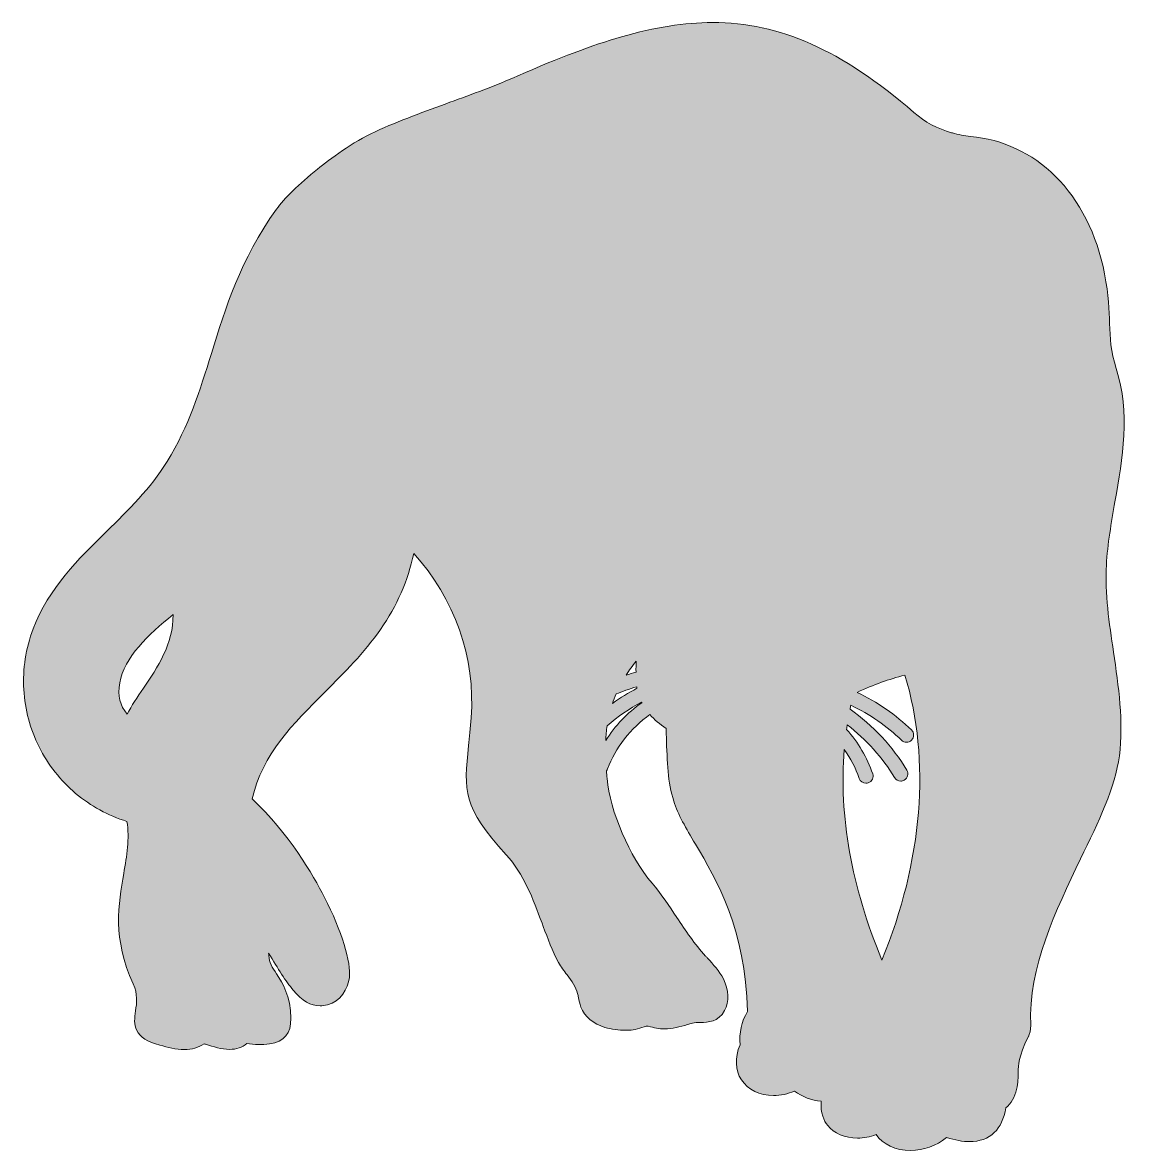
# Model space of a CAD drawing. Header units: inches. Extents: x -4.4 to 11.1, y -3.4 to 12.3.
# Drawn here: x 3.75 to 11.12, y -3.38 to 4.12 of the extents above; entities that cross this region are included whole.
import ezdxf

# ---------------------------------------------------------------- set-up
doc = ezdxf.new("R2010")
doc.units = ezdxf.units.IN
doc.header["$MEASUREMENT"] = 0
doc.layers.add('_U+0421_U+043B_U+043E_U+0439 1', color=7, linetype='Continuous')

# ---------------------------------------------------------------- blocks, each defined once
blk = doc.blocks.new('block 2')
at = {"layer": '_U+0421_U+043B_U+043E_U+0439 1'}
h = blk.add_hatch(color=25, dxfattribs=at)
h.dxf.hatch_style = 2
edge = h.paths.add_edge_path()
edge.add_spline(control_points=[(10.959, 0.5184), (10.9667, 0.6569), (10.9917, 0.8003), (11.0159, 0.9389), (11.0666, 1.2294), (11.119, 1.5298), (11.0244, 1.8248), (10.9867, 1.9421), (10.9839, 2.0263), (10.9807, 2.1238), (10.9778, 2.2114), (10.9745, 2.3106), (10.9468, 2.4533), (10.8953, 2.7184), (10.7818, 2.9435), (10.6186, 3.1041), (10.4637, 3.2565), (10.2691, 3.3479), (10.0558, 3.3682), (10.0142, 3.3722), (9.9736, 3.3797), (9.9343, 3.3906), (9.9327, 3.3912), (9.931, 3.3917), (9.9293, 3.392), (9.8366, 3.4186), (9.7515, 3.4642), (9.6789, 3.527), (9.4355, 3.7372), (9.2115, 3.8864), (8.9942, 3.9829), (8.7789, 4.0785), (8.5643, 4.125), (8.3382, 4.125), (8.1534, 4.125), (7.9556, 4.0939), (7.7335, 4.0301), (7.538, 3.9738), (7.3187, 3.8912), (7.0433, 3.77), (6.8959, 3.7052), (6.7413, 3.6489), (6.5917, 3.5946), (6.4275, 3.5349), (6.2577, 3.4732), (6.0953, 3.3993), (5.947, 3.3318), (5.7918, 3.2147), (5.7126, 3.1509), (5.5911, 3.0532), (5.4865, 2.9514), (5.4397, 2.8852), (5.197, 2.5429), (5.0998, 2.2284), (5.0058, 1.9243), (4.9294, 1.677), (4.8572, 1.4434), (4.7117, 1.2068), (4.6007, 1.0262), (4.453, 0.8818), (4.3101, 0.7422), (4.1207, 0.5572), (3.9248, 0.3658), (3.8205, 0.0925), (3.7711, -0.0369), (3.7501, -0.1724), (3.7582, -0.3103), (3.766, -0.4435), (3.8004, -0.5719), (3.8604, -0.6918), (3.9202, -0.8113), (4.0019, -0.9153), (4.1033, -1.0009), (4.2033, -1.0853), (4.3178, -1.1478), (4.4442, -1.1871), (4.4631, -1.3023), (4.4435, -1.415), (4.4228, -1.5339), (4.3876, -1.7363), (4.3477, -1.9658), (4.4858, -2.2672), (4.5175, -2.3365), (4.5095, -2.393), (4.5016, -2.4476), (4.4951, -2.4935), (4.4889, -2.5369), (4.51, -2.5782), (4.5324, -2.622), (4.5796, -2.6519), (4.6629, -2.6751), (4.7149, -2.6896), (4.7703, -2.7037), (4.8253, -2.7037), (4.8768, -2.7037), (4.9203, -2.6913), (4.9575, -2.6659), (4.9603, -2.6668), (4.9631, -2.6677), (4.9659, -2.6686), (5.0189, -2.6855), (5.0737, -2.7031), (5.1272, -2.7031), (5.1725, -2.7031), (5.2109, -2.6899), (5.2415, -2.6638), (5.2918, -2.673), (5.3437, -2.6739), (5.3935, -2.6662), (5.4925, -2.651), (5.5361, -2.5986), (5.535, -2.4962), (5.5334, -2.3471), (5.4812, -2.266), (5.4393, -2.2008), (5.4117, -2.1579), (5.3899, -2.124), (5.3876, -2.0798), (5.3873, -2.0745), (5.387, -2.0691), (5.3866, -2.0638), (5.4498, -2.1678), (5.5007, -2.2505), (5.5497, -2.309), (5.6101, -2.3812), (5.6655, -2.4133), (5.7293, -2.4133), (5.7452, -2.4133), (5.7618, -2.4112), (5.7785, -2.4069), (5.865, -2.3848), (5.9139, -2.3001), (5.9239, -2.226), (5.9376, -2.1251), (5.8726, -1.9155), (5.7584, -1.6921), (5.6826, -1.5438), (5.5204, -1.2642), (5.2773, -1.037), (5.3462, -0.7388), (5.5487, -0.5377), (5.7627, -0.325), (5.89, -0.1984), (6.0218, -0.0675), (6.1309, 0.0897), (6.2407, 0.2476), (6.3133, 0.4132), (6.3518, 0.5938), (6.6222, 0.3005), (6.7642, -0.1021), (6.7338, -0.4975), (6.7285, -0.5673), (6.7222, -0.6281), (6.7167, -0.6818), (6.6853, -0.9862), (6.6748, -1.0888), (6.9676, -1.4097), (7.0834, -1.5366), (7.1453, -1.7031), (7.2051, -1.864), (7.2051, -1.864), (7.2136, -1.8867), (7.2136, -1.8867), (7.2432, -1.9662), (7.2738, -2.0484), (7.3155, -2.1253), (7.3313, -2.1544), (7.3518, -2.1818), (7.3717, -2.2083), (7.4027, -2.2497), (7.4319, -2.2887), (7.442, -2.3304), (7.4442, -2.3395), (7.4459, -2.3489), (7.4478, -2.3588), (7.4515, -2.3791), (7.4554, -2.4001), (7.4637, -2.4212), (7.4883, -2.4841), (7.5466, -2.5335), (7.6239, -2.5567), (7.6658, -2.5693), (7.7147, -2.5762), (7.7614, -2.5762), (7.774, -2.5762), (7.7865, -2.5757), (7.7986, -2.5747), (7.8156, -2.5733), (7.835, -2.5673), (7.8555, -2.5609), (7.8741, -2.5551), (7.8973, -2.5478), (7.91, -2.5478), (7.9112, -2.5478), (7.9119, -2.5479), (7.9122, -2.548), (7.9482, -2.5607), (7.9831, -2.5669), (8.0188, -2.5669), (8.0727, -2.5669), (8.1216, -2.5528), (8.1735, -2.538), (8.1837, -2.5351), (8.1942, -2.5321), (8.2051, -2.5291), (8.2209, -2.5247), (8.2399, -2.5243), (8.2599, -2.5238), (8.3098, -2.5227), (8.378, -2.5212), (8.4191, -2.4454), (8.4514, -2.3859), (8.4485, -2.307), (8.4114, -2.2342), (8.3842, -2.1809), (8.3444, -2.1379), (8.3058, -2.0963), (8.3015, -2.0916), (8.2971, -2.0868), (8.2928, -2.0821), (8.2205, -2.0036), (8.1603, -1.913), (8.102, -1.8255), (8.0511, -1.7489), (7.9984, -1.6698), (7.9376, -1.5981), (7.7869, -1.4206), (7.6582, -1.121), (7.6382, -0.9013), (7.6366, -0.8841), (7.6352, -0.8673), (7.634, -0.8507), (7.6371, -0.8468), (7.6397, -0.8423), (7.6416, -0.8372), (7.6918, -0.6988), (7.7962, -0.5652), (7.9229, -0.4763), (7.9523, -0.5102), (7.9883, -0.541), (8.0304, -0.5685), (8.031, -0.5877), (8.0316, -0.6064), (8.0322, -0.6246), (8.0375, -0.7938), (8.0416, -0.9274), (8.0812, -1.0522), (8.1094, -1.1414), (8.1631, -1.2322), (8.2253, -1.3373), (8.3672, -1.5769), (8.5611, -1.9045), (8.571, -2.4514), (8.5327, -2.5177), (8.5155, -2.5953), (8.5221, -2.6724), (8.4864, -2.7588), (8.4896, -2.8411), (8.5312, -2.9051), (8.5738, -2.9706), (8.6536, -3.0097), (8.7445, -3.0097), (8.791, -3.0097), (8.8391, -2.9995), (8.8849, -2.9799), (8.9357, -3.0189), (8.9983, -3.0429), (9.0625, -3.0479), (9.0554, -3.1263), (9.0806, -3.178), (9.1054, -3.209), (9.1479, -3.2622), (9.2198, -3.2927), (9.3026, -3.2927), (9.3446, -3.2927), (9.3879, -3.2847), (9.4277, -3.2698), (9.4722, -3.3347), (9.5579, -3.375), (9.6568, -3.375), (9.7427, -3.375), (9.827, -3.3444), (9.8965, -3.2885), (9.9527, -3.3069), (10.004, -3.3162), (10.0493, -3.3162), (10.1165, -3.3162), (10.1716, -3.2962), (10.213, -3.2565), (10.2526, -3.2185), (10.2785, -3.1632), (10.2902, -3.0918), (10.3243, -3.0633), (10.3503, -3.0191), (10.3612, -2.9701), (10.3718, -2.922), (10.372, -2.888), (10.3721, -2.858), (10.3724, -2.803), (10.3727, -2.7556), (10.4393, -2.6203), (10.4393, -2.6203), (10.4392, -2.6203), (10.4392, -2.6203), (10.4392, -2.6203), (10.4392, -2.6203), (10.4392, -2.6203), (10.4392, -2.6203), (10.4393, -2.6203), (10.4393, -2.6203), (10.4395, -2.62), (10.4397, -2.6196), (10.4398, -2.6192), (10.4482, -2.6034), (10.4572, -2.5747), (10.4556, -2.5416), (10.4367, -2.1625), (10.6232, -1.7767), (10.7877, -1.4363), (10.9067, -1.19), (11.0192, -0.9574), (11.0454, -0.751), (11.0742, -0.5244), (11.0396, -0.2889), (11.006, -0.0611), (10.9778, 0.1311), (10.9485, 0.33), (10.959, 0.5184)], knot_values=[0, 0, 0, 0, 1, 1, 1, 2, 2, 2, 3, 3, 3, 4, 4, 4, 5, 5, 5, 6, 6, 6, 7, 7, 7, 8, 8, 8, 9, 9, 9, 10, 10, 10, 11, 11, 11, 12, 12, 12, 13, 13, 13, 14, 14, 14, 15, 15, 15, 16, 16, 16, 17, 17, 17, 18, 18, 18, 19, 19, 19, 20, 20, 20, 21, 21, 21, 22, 22, 22, 23, 23, 23, 24, 24, 24, 25, 25, 25, 26, 26, 26, 27, 27, 27, 28, 28, 28, 29, 29, 29, 30, 30, 30, 31, 31, 31, 32, 32, 32, 33, 33, 33, 34, 34, 34, 35, 35, 35, 36, 36, 36, 37, 37, 37, 38, 38, 38, 39, 39, 39, 40, 40, 40, 41, 41, 41, 42, 42, 42, 43, 43, 43, 44, 44, 44, 45, 45, 45, 46, 46, 46, 47, 47, 47, 48, 48, 48, 49, 49, 49, 50, 50, 50, 51, 51, 51, 52, 52, 52, 53, 53, 53, 54, 54, 54, 55, 55, 55, 56, 56, 56, 57, 57, 57, 58, 58, 58, 59, 59, 59, 60, 60, 60, 61, 61, 61, 62, 62, 62, 63, 63, 63, 64, 64, 64, 65, 65, 65, 66, 66, 66, 67, 67, 67, 68, 68, 68, 69, 69, 69, 70, 70, 70, 71, 71, 71, 72, 72, 72, 73, 73, 73, 74, 74, 74, 75, 75, 75, 76, 76, 76, 77, 77, 77, 78, 78, 78, 79, 79, 79, 80, 80, 80, 81, 81, 81, 82, 82, 82, 83, 83, 83, 84, 84, 84, 85, 85, 85, 86, 86, 86, 87, 87, 87, 88, 88, 88, 89, 89, 89, 90, 90, 90, 91, 91, 91, 92, 92, 92, 93, 93, 93, 94, 94, 94, 95, 95, 95, 96, 96, 96, 97, 97, 97, 98, 98, 98, 99, 99, 99, 100, 100, 100, 101, 101, 101, 102, 102, 102, 103, 103, 103, 104, 104, 104, 105, 105, 105, 106, 106, 106, 107, 107, 107, 108, 108, 108, 109, 109, 109, 109], degree=3, periodic=1)
edge = h.paths.add_edge_path()
edge.add_spline(control_points=[(4.4463, -0.4749), (4.3966, -0.4161), (4.3822, -0.3523), (4.3969, -0.2655), (4.4253, -0.0976), (4.585, 0.0563), (4.7517, 0.1882), (4.7529, -0.0073), (4.6477, -0.1626), (4.5538, -0.3013), (4.5135, -0.3609), (4.475, -0.4178), (4.4463, -0.4749)], knot_values=[0, 0, 0, 0, 1, 1, 1, 2, 2, 2, 3, 3, 3, 4, 4, 4, 4], degree=3, periodic=1)
edge = h.paths.add_edge_path()
edge.add_spline(control_points=[(9.2158, -0.7093), (9.2582, -0.7691), (9.2922, -0.8344), (9.3147, -0.9009), (9.3214, -0.9208), (9.3399, -0.9333), (9.3597, -0.9333), (9.3648, -0.9333), (9.3699, -0.9325), (9.375, -0.9308), (9.3998, -0.9224), (9.4132, -0.8954), (9.4048, -0.8705), (9.3686, -0.7632), (9.3079, -0.6611), (9.2309, -0.5751), (9.2323, -0.565), (9.2338, -0.5549), (9.2354, -0.5448), (9.3611, -0.6416), (9.4728, -0.7651), (9.5498, -0.8955), (9.5587, -0.9105), (9.5746, -0.9189), (9.5908, -0.9189), (9.5991, -0.9189), (9.6074, -0.9167), (9.615, -0.9123), (9.6376, -0.8989), (9.6451, -0.8697), (9.6318, -0.8471), (9.5393, -0.6906), (9.4059, -0.5477), (9.2542, -0.44), (9.2559, -0.4316), (9.2576, -0.4233), (9.2594, -0.415), (9.3844, -0.4746), (9.5019, -0.5548), (9.5957, -0.6469), (9.6049, -0.656), (9.617, -0.6605), (9.629, -0.6605), (9.6413, -0.6605), (9.6536, -0.6558), (9.6629, -0.6463), (9.6813, -0.6276), (9.6811, -0.5974), (9.6623, -0.579), (9.5599, -0.4784), (9.4349, -0.3925), (9.3009, -0.3288), (9.4165, -0.2763), (9.511, -0.2421), (9.6187, -0.2138), (9.7911, -0.781), (9.7369, -1.4495), (9.466, -2.1092), (9.2626, -1.6182), (9.179, -1.1493), (9.2158, -0.7093)], knot_values=[0, 0, 0, 0, 1, 1, 1, 2, 2, 2, 3, 3, 3, 4, 4, 4, 5, 5, 5, 6, 6, 6, 7, 7, 7, 8, 8, 8, 9, 9, 9, 10, 10, 10, 11, 11, 11, 12, 12, 12, 13, 13, 13, 14, 14, 14, 15, 15, 15, 16, 16, 16, 17, 17, 17, 18, 18, 18, 19, 19, 19, 20, 20, 20, 20], degree=3, periodic=1)
edge = h.paths.add_edge_path()
edge.add_spline(control_points=[(7.8303, -0.1946), (7.8078, -0.2009), (7.7862, -0.2074), (7.7652, -0.2141), (7.7846, -0.1837), (7.8063, -0.1527), (7.8308, -0.1208), (7.8303, -0.1431), (7.8301, -0.1679), (7.8303, -0.1946)], knot_values=[0, 0, 0, 0, 1, 1, 1, 2, 2, 2, 3, 3, 3, 3], degree=3, periodic=1)
edge = h.paths.add_edge_path()
edge.add_spline(control_points=[(7.6976, -0.3396), (7.7398, -0.3224), (7.7851, -0.3067), (7.8349, -0.2922), (7.8354, -0.2955), (7.8359, -0.2988), (7.8365, -0.3021), (7.7802, -0.3313), (7.7255, -0.365), (7.6731, -0.4023), (7.6802, -0.3814), (7.6884, -0.3605), (7.6976, -0.3396)], knot_values=[0, 0, 0, 0, 1, 1, 1, 2, 2, 2, 3, 3, 3, 4, 4, 4, 4], degree=3, periodic=1)
edge = h.paths.add_edge_path()
edge.add_spline(control_points=[(7.629, -0.6494), (7.6304, -0.6156), (7.6332, -0.5829), (7.6378, -0.5508), (7.7092, -0.4903), (7.7869, -0.4367), (7.8671, -0.3936), (7.8678, -0.395), (7.8685, -0.3964), (7.8692, -0.3978), (7.7735, -0.4647), (7.6907, -0.5519), (7.629, -0.6494)], knot_values=[0, 0, 0, 0, 1, 1, 1, 2, 2, 2, 3, 3, 3, 4, 4, 4, 4], degree=3, periodic=1)
at = {"layer": '_U+0421_U+043B_U+043E_U+0439 1', "lineweight": 0}
for points, knots in [([(10.959, 0.5184), (10.9667, 0.6569), (10.9917, 0.8003), (11.0159, 0.9389), (11.0666, 1.2294), (11.119, 1.5298), (11.0244, 1.8248), (10.9867, 1.9421), (10.9839, 2.0263), (10.9807, 2.1238), (10.9778, 2.2114), (10.9745, 2.3106), (10.9468, 2.4533), (10.8953, 2.7184), (10.7818, 2.9435), (10.6186, 3.1041), (10.4637, 3.2565), (10.2691, 3.3479), (10.0558, 3.3682), (10.0142, 3.3722), (9.9736, 3.3797), (9.9343, 3.3906), (9.9327, 3.3912), (9.931, 3.3917), (9.9293, 3.392), (9.8366, 3.4186), (9.7515, 3.4642), (9.6789, 3.527), (9.4355, 3.7372), (9.2115, 3.8864), (8.9942, 3.9829), (8.7789, 4.0785), (8.5643, 4.125), (8.3382, 4.125), (8.1534, 4.125), (7.9556, 4.0939), (7.7335, 4.0301), (7.538, 3.9738), (7.3187, 3.8912), (7.0433, 3.77), (6.8959, 3.7052), (6.7413, 3.6489), (6.5917, 3.5946), (6.4275, 3.5349), (6.2577, 3.4732), (6.0953, 3.3993), (5.947, 3.3318), (5.7918, 3.2147), (5.7126, 3.1509), (5.5911, 3.0532), (5.4865, 2.9514), (5.4397, 2.8852), (5.197, 2.5429), (5.0998, 2.2284), (5.0058, 1.9243), (4.9294, 1.677), (4.8572, 1.4434), (4.7117, 1.2068), (4.6007, 1.0262), (4.453, 0.8818), (4.3101, 0.7422), (4.1207, 0.5572), (3.9248, 0.3658), (3.8205, 0.0925), (3.7711, -0.0369), (3.7501, -0.1724), (3.7582, -0.3103), (3.766, -0.4435), (3.8004, -0.5719), (3.8604, -0.6918), (3.9202, -0.8113), (4.0019, -0.9153), (4.1033, -1.0009), (4.2033, -1.0853), (4.3178, -1.1478), (4.4442, -1.1871), (4.4631, -1.3023), (4.4435, -1.415), (4.4228, -1.5339), (4.3876, -1.7363), (4.3477, -1.9658), (4.4858, -2.2672), (4.5175, -2.3365), (4.5095, -2.393), (4.5016, -2.4476), (4.4951, -2.4935), (4.4889, -2.5369), (4.51, -2.5782), (4.5324, -2.622), (4.5796, -2.6519), (4.6629, -2.6751), (4.7149, -2.6896), (4.7703, -2.7037), (4.8253, -2.7037), (4.8768, -2.7037), (4.9203, -2.6913), (4.9575, -2.6659), (4.9603, -2.6668), (4.9631, -2.6677), (4.9659, -2.6686), (5.0189, -2.6855), (5.0737, -2.7031), (5.1272, -2.7031), (5.1725, -2.7031), (5.2109, -2.6899), (5.2415, -2.6638), (5.2918, -2.673), (5.3437, -2.6739), (5.3935, -2.6662), (5.4925, -2.651), (5.5361, -2.5986), (5.535, -2.4962), (5.5334, -2.3471), (5.4812, -2.266), (5.4393, -2.2008), (5.4117, -2.1579), (5.3899, -2.124), (5.3876, -2.0798), (5.3873, -2.0745), (5.387, -2.0691), (5.3866, -2.0638), (5.4498, -2.1678), (5.5007, -2.2505), (5.5497, -2.309), (5.6101, -2.3812), (5.6655, -2.4133), (5.7293, -2.4133), (5.7452, -2.4133), (5.7618, -2.4112), (5.7785, -2.4069), (5.865, -2.3848), (5.9139, -2.3001), (5.9239, -2.226), (5.9376, -2.1251), (5.8726, -1.9155), (5.7584, -1.6921), (5.6826, -1.5438), (5.5204, -1.2642), (5.2773, -1.037), (5.3462, -0.7388), (5.5487, -0.5377), (5.7627, -0.325), (5.89, -0.1984), (6.0218, -0.0675), (6.1309, 0.0897), (6.2407, 0.2476), (6.3133, 0.4132), (6.3518, 0.5938), (6.6222, 0.3005), (6.7642, -0.1021), (6.7338, -0.4975), (6.7285, -0.5673), (6.7222, -0.6281), (6.7167, -0.6818), (6.6853, -0.9862), (6.6748, -1.0888), (6.9676, -1.4097), (7.0834, -1.5366), (7.1453, -1.7031), (7.2051, -1.864), (7.2051, -1.864), (7.2136, -1.8867), (7.2136, -1.8867), (7.2432, -1.9662), (7.2738, -2.0484), (7.3155, -2.1253), (7.3313, -2.1544), (7.3518, -2.1818), (7.3717, -2.2083), (7.4027, -2.2497), (7.4319, -2.2887), (7.442, -2.3304), (7.4442, -2.3395), (7.4459, -2.3489), (7.4478, -2.3588), (7.4515, -2.3791), (7.4554, -2.4001), (7.4637, -2.4212), (7.4883, -2.4841), (7.5466, -2.5335), (7.6239, -2.5567), (7.6658, -2.5693), (7.7147, -2.5762), (7.7614, -2.5762), (7.774, -2.5762), (7.7865, -2.5757), (7.7986, -2.5747), (7.8156, -2.5733), (7.835, -2.5673), (7.8555, -2.5609), (7.8741, -2.5551), (7.8973, -2.5478), (7.91, -2.5478), (7.9112, -2.5478), (7.9119, -2.5479), (7.9122, -2.548), (7.9482, -2.5607), (7.9831, -2.5669), (8.0188, -2.5669), (8.0727, -2.5669), (8.1216, -2.5528), (8.1735, -2.538), (8.1837, -2.5351), (8.1942, -2.5321), (8.2051, -2.5291), (8.2209, -2.5247), (8.2399, -2.5243), (8.2599, -2.5238), (8.3098, -2.5227), (8.378, -2.5212), (8.4191, -2.4454), (8.4514, -2.3859), (8.4485, -2.307), (8.4114, -2.2342), (8.3842, -2.1809), (8.3444, -2.1379), (8.3058, -2.0963), (8.3015, -2.0916), (8.2971, -2.0868), (8.2928, -2.0821), (8.2205, -2.0036), (8.1603, -1.913), (8.102, -1.8255), (8.0511, -1.7489), (7.9984, -1.6698), (7.9376, -1.5981), (7.7869, -1.4206), (7.6582, -1.121), (7.6382, -0.9013), (7.6366, -0.8841), (7.6352, -0.8673), (7.634, -0.8507), (7.6371, -0.8468), (7.6397, -0.8423), (7.6416, -0.8372), (7.6918, -0.6988), (7.7962, -0.5652), (7.9229, -0.4763), (7.9523, -0.5102), (7.9883, -0.541), (8.0304, -0.5685), (8.031, -0.5877), (8.0316, -0.6064), (8.0322, -0.6246), (8.0375, -0.7938), (8.0416, -0.9274), (8.0812, -1.0522), (8.1094, -1.1414), (8.1631, -1.2322), (8.2253, -1.3373), (8.3672, -1.5769), (8.5611, -1.9045), (8.571, -2.4514), (8.5327, -2.5177), (8.5155, -2.5953), (8.5221, -2.6724), (8.4864, -2.7588), (8.4896, -2.8411), (8.5312, -2.9051), (8.5738, -2.9706), (8.6536, -3.0097), (8.7445, -3.0097), (8.791, -3.0097), (8.8391, -2.9995), (8.8849, -2.9799), (8.9357, -3.0189), (8.9983, -3.0429), (9.0625, -3.0479), (9.0554, -3.1263), (9.0806, -3.178), (9.1054, -3.209), (9.1479, -3.2622), (9.2198, -3.2927), (9.3026, -3.2927), (9.3446, -3.2927), (9.3879, -3.2847), (9.4277, -3.2698), (9.4722, -3.3347), (9.5579, -3.375), (9.6568, -3.375), (9.7427, -3.375), (9.827, -3.3444), (9.8965, -3.2885), (9.9527, -3.3069), (10.004, -3.3162), (10.0493, -3.3162), (10.1165, -3.3162), (10.1716, -3.2962), (10.213, -3.2565), (10.2526, -3.2185), (10.2785, -3.1632), (10.2902, -3.0918), (10.3243, -3.0633), (10.3503, -3.0191), (10.3612, -2.9701), (10.3718, -2.922), (10.372, -2.888), (10.3721, -2.858), (10.3724, -2.803), (10.3727, -2.7556), (10.4393, -2.6203), (10.4393, -2.6203), (10.4392, -2.6203), (10.4392, -2.6203), (10.4392, -2.6203), (10.4392, -2.6203), (10.4392, -2.6203), (10.4392, -2.6203), (10.4393, -2.6203), (10.4393, -2.6203), (10.4395, -2.62), (10.4397, -2.6196), (10.4398, -2.6192), (10.4482, -2.6034), (10.4572, -2.5747), (10.4556, -2.5416), (10.4367, -2.1625), (10.6232, -1.7767), (10.7877, -1.4363), (10.9067, -1.19), (11.0192, -0.9574), (11.0454, -0.751), (11.0742, -0.5244), (11.0396, -0.2889), (11.006, -0.0611), (10.9778, 0.1311), (10.9485, 0.33), (10.959, 0.5184)], [0, 0, 0, 0, 1, 1, 1, 2, 2, 2, 3, 3, 3, 4, 4, 4, 5, 5, 5, 6, 6, 6, 7, 7, 7, 8, 8, 8, 9, 9, 9, 10, 10, 10, 11, 11, 11, 12, 12, 12, 13, 13, 13, 14, 14, 14, 15, 15, 15, 16, 16, 16, 17, 17, 17, 18, 18, 18, 19, 19, 19, 20, 20, 20, 21, 21, 21, 22, 22, 22, 23, 23, 23, 24, 24, 24, 25, 25, 25, 26, 26, 26, 27, 27, 27, 28, 28, 28, 29, 29, 29, 30, 30, 30, 31, 31, 31, 32, 32, 32, 33, 33, 33, 34, 34, 34, 35, 35, 35, 36, 36, 36, 37, 37, 37, 38, 38, 38, 39, 39, 39, 40, 40, 40, 41, 41, 41, 42, 42, 42, 43, 43, 43, 44, 44, 44, 45, 45, 45, 46, 46, 46, 47, 47, 47, 48, 48, 48, 49, 49, 49, 50, 50, 50, 51, 51, 51, 52, 52, 52, 53, 53, 53, 54, 54, 54, 55, 55, 55, 56, 56, 56, 57, 57, 57, 58, 58, 58, 59, 59, 59, 60, 60, 60, 61, 61, 61, 62, 62, 62, 63, 63, 63, 64, 64, 64, 65, 65, 65, 66, 66, 66, 67, 67, 67, 68, 68, 68, 69, 69, 69, 70, 70, 70, 71, 71, 71, 72, 72, 72, 73, 73, 73, 74, 74, 74, 75, 75, 75, 76, 76, 76, 77, 77, 77, 78, 78, 78, 79, 79, 79, 80, 80, 80, 81, 81, 81, 82, 82, 82, 83, 83, 83, 84, 84, 84, 85, 85, 85, 86, 86, 86, 87, 87, 87, 88, 88, 88, 89, 89, 89, 90, 90, 90, 91, 91, 91, 92, 92, 92, 93, 93, 93, 94, 94, 94, 95, 95, 95, 96, 96, 96, 97, 97, 97, 98, 98, 98, 99, 99, 99, 100, 100, 100, 101, 101, 101, 102, 102, 102, 103, 103, 103, 104, 104, 104, 105, 105, 105, 106, 106, 106, 107, 107, 107, 108, 108, 108, 109, 109, 109, 109]), ([(4.4463, -0.4749), (4.3966, -0.4161), (4.3822, -0.3523), (4.3969, -0.2655), (4.4253, -0.0976), (4.585, 0.0563), (4.7517, 0.1882), (4.7529, -0.0073), (4.6477, -0.1626), (4.5538, -0.3013), (4.5135, -0.3609), (4.475, -0.4178), (4.4463, -0.4749)], [0, 0, 0, 0, 1, 1, 1, 2, 2, 2, 3, 3, 3, 4, 4, 4, 4]), ([(7.8303, -0.1946), (7.8078, -0.2009), (7.7862, -0.2074), (7.7652, -0.2141), (7.7846, -0.1837), (7.8063, -0.1527), (7.8308, -0.1208), (7.8303, -0.1431), (7.8301, -0.1679), (7.8303, -0.1946)], [0, 0, 0, 0, 1, 1, 1, 2, 2, 2, 3, 3, 3, 3]), ([(9.2158, -0.7093), (9.2582, -0.7691), (9.2922, -0.8344), (9.3147, -0.9009), (9.3214, -0.9208), (9.3399, -0.9333), (9.3597, -0.9333), (9.3648, -0.9333), (9.3699, -0.9325), (9.375, -0.9308), (9.3998, -0.9224), (9.4132, -0.8954), (9.4048, -0.8705), (9.3686, -0.7632), (9.3079, -0.6611), (9.2309, -0.5751), (9.2323, -0.565), (9.2338, -0.5549), (9.2354, -0.5448), (9.3611, -0.6416), (9.4728, -0.7651), (9.5498, -0.8955), (9.5587, -0.9105), (9.5746, -0.9189), (9.5908, -0.9189), (9.5991, -0.9189), (9.6074, -0.9167), (9.615, -0.9123), (9.6376, -0.8989), (9.6451, -0.8697), (9.6318, -0.8471), (9.5393, -0.6906), (9.4059, -0.5477), (9.2542, -0.44), (9.2559, -0.4316), (9.2576, -0.4233), (9.2594, -0.415), (9.3844, -0.4746), (9.5019, -0.5548), (9.5957, -0.6469), (9.6049, -0.656), (9.617, -0.6605), (9.629, -0.6605), (9.6413, -0.6605), (9.6536, -0.6558), (9.6629, -0.6463), (9.6813, -0.6276), (9.6811, -0.5974), (9.6623, -0.579), (9.5599, -0.4784), (9.4349, -0.3925), (9.3009, -0.3288), (9.4165, -0.2763), (9.511, -0.2421), (9.6187, -0.2138), (9.7911, -0.781), (9.7369, -1.4495), (9.466, -2.1092), (9.2626, -1.6182), (9.179, -1.1493), (9.2158, -0.7093)], [0, 0, 0, 0, 1, 1, 1, 2, 2, 2, 3, 3, 3, 4, 4, 4, 5, 5, 5, 6, 6, 6, 7, 7, 7, 8, 8, 8, 9, 9, 9, 10, 10, 10, 11, 11, 11, 12, 12, 12, 13, 13, 13, 14, 14, 14, 15, 15, 15, 16, 16, 16, 17, 17, 17, 18, 18, 18, 19, 19, 19, 20, 20, 20, 20]), ([(7.6976, -0.3396), (7.7398, -0.3224), (7.7851, -0.3067), (7.8349, -0.2922), (7.8354, -0.2955), (7.8359, -0.2988), (7.8365, -0.3021), (7.7802, -0.3313), (7.7255, -0.365), (7.6731, -0.4023), (7.6802, -0.3814), (7.6884, -0.3605), (7.6976, -0.3396)], [0, 0, 0, 0, 1, 1, 1, 2, 2, 2, 3, 3, 3, 4, 4, 4, 4]), ([(7.629, -0.6494), (7.6304, -0.6156), (7.6332, -0.5829), (7.6378, -0.5508), (7.7092, -0.4903), (7.7869, -0.4367), (7.8671, -0.3936), (7.8678, -0.395), (7.8685, -0.3964), (7.8692, -0.3978), (7.7735, -0.4647), (7.6907, -0.5519), (7.629, -0.6494)], [0, 0, 0, 0, 1, 1, 1, 2, 2, 2, 3, 3, 3, 4, 4, 4, 4])]:
    blk.add_open_spline(points, degree=3, knots=knots, dxfattribs=at)

msp = doc.modelspace()

# ---------------------------------------------------------------- block references
at = {"layer": '_U+0421_U+043B_U+043E_U+0439 1'}
msp.add_blockref('block 2', (0, 0), dxfattribs=at)

doc.saveas('drawing.dxf')
